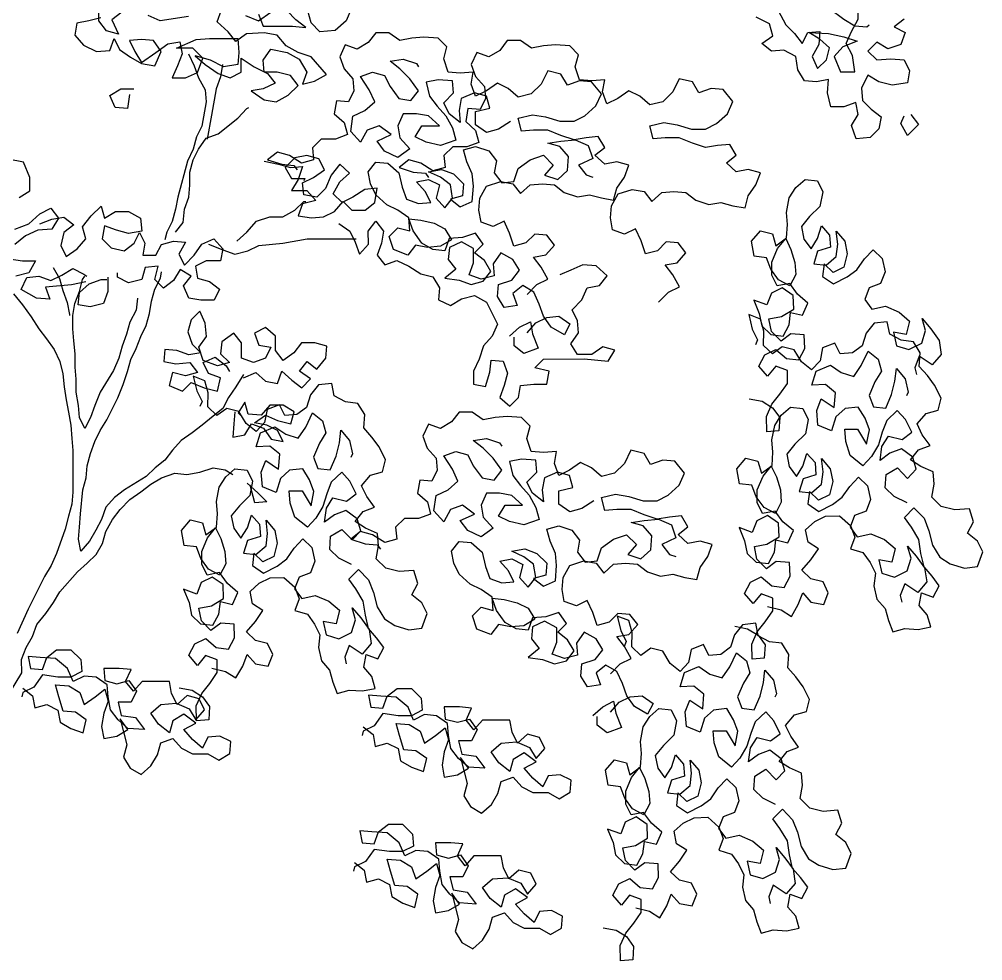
# Model space of a CAD drawing. Header units: metres. Extents: x 2.7 to 23.1, y -0.5 to 9.6.
# Drawn here: x 19.921 to 23.134, y 4.088 to 7.225 of the extents above; entities that cross this region are included whole.
import ezdxf

# ---------------------------------------------------------------- set-up
doc = ezdxf.new("R2010")
doc.units = ezdxf.units.M
doc.layers.add('ceco.net 89', color=7, linetype='Continuous')

msp = doc.modelspace()

# ---------------------------------------------------------------- linework, layer by layer
at = {"layer": 'ceco.net 89'}
for points in [[(20.2625, 7.2492), (20.2296, 7.2236), (20.2516, 7.1761), (20.2114, 7.187), (20.1858, 7.2199), (20.1858, 7.2637)], [(21.0292, 7.2645), (21.011, 7.2206), (20.9745, 7.1877), (20.9234, 7.184), (20.8941, 7.2132), (20.8831, 7.2534)], [(22.4514, 7.2543), (22.477, 7.2069), (22.5062, 7.1777), (22.5318, 7.1449), (22.55, 7.1814), (22.5902, 7.1851), (22.5866, 7.1413), (22.5647, 7.1011), (22.583, 7.0609), (22.6122, 7.0902), (22.6231, 7.1304), (22.5902, 7.1595), (22.5537, 7.1814), (22.6194, 7.1778), (22.6705, 7.1669), (22.7144, 7.1523), (22.6669, 7.134), (22.6377, 7.1012), (22.6597, 7.0501), (22.7071, 7.0501), (22.6998, 7.1049), (22.6779, 7.145), (22.6961, 7.1852), (22.7179, 7.2254), (22.7179, 7.2728)], [(22.623, 7.2618), (22.6705, 7.2253), (22.707, 7.2035), (22.7472, 7.1998), (22.7545, 7.2072)], [(20.1931, 7.2308), (20.1529, 7.2198), (20.1128, 7.2125), (20.1055, 7.1723), (20.1348, 7.1395), (20.1786, 7.1176), (20.2224, 7.1213), (20.237, 7.1615), (20.2553, 7.125), (20.2918, 7.0995), (20.3283, 7.0776), (20.3722, 7.0703), (20.394, 7.1178), (20.3684, 7.1543), (20.3283, 7.1579), (20.2881, 7.1542), (20.3064, 7.1178), (20.3283, 7.0813), (20.3758, 7.1142), (20.4159, 7.1434), (20.4561, 7.1507), (20.4634, 7.1106), (20.4488, 7.0704), (20.4306, 7.0302), (20.4744, 7.0303), (20.5146, 7.0486), (20.5328, 7.0961), (20.4999, 7.1289), (20.4451, 7.1288), (20.5108, 7.1581), (20.5546, 7.1618), (20.6496, 7.1619), (20.6532, 7.1144), (20.6496, 7.0743), (20.6022, 7.0669), (20.5583, 7.0888), (20.5072, 7.1033), (20.5401, 7.0742), (20.5839, 7.045), (20.6241, 7.0304), (20.6606, 7.0487), (20.6606, 7.0962), (20.7044, 7.067), (20.7482, 7.0451), (20.7738, 7.0123), (20.7337, 6.994), (20.6935, 6.9867), (20.7374, 6.9575), (20.7775, 6.9502), (20.8177, 6.9722), (20.8505, 7.0051), (20.8249, 7.0379), (20.7811, 7.0488), (20.7373, 7.0488), (20.7336, 7.0889), (20.7591, 7.1255), (20.8139, 7.1146), (20.8541, 7.0927), (20.8797, 7.0489), (20.8651, 7.0087), (20.9053, 7.0197), (20.9454, 7.0417), (20.8942, 7.1), (20.8504, 7.1146), (20.8102, 7.1365), (20.781, 7.173), (20.7372, 7.1802), (20.6787, 7.1765), (20.6423, 7.1509), (20.6167, 7.1838), (20.5801, 7.2166), (20.5947, 7.2568)], [(20.4852, 7.2348), (20.3903, 7.2201), (20.3501, 7.2383)], [(20.675, 7.2386), (20.7189, 7.2204), (20.759, 7.2496)], [(20.7188, 7.2423), (20.7335, 7.2021), (20.8321, 7.2022), (20.8759, 7.1986), (20.843, 7.2241), (20.8138, 7.2533)], [(22.8713, 7.2255), (22.8384, 7.1999), (22.875, 7.1817), (22.8604, 7.1415), (22.8166, 7.1269), (22.7801, 7.1488), (22.7509, 7.1195), (22.7801, 7.0903), (22.8276, 7.094), (22.8714, 7.0904), (22.8897, 7.0539), (22.8824, 7.0138), (22.8313, 7.0064), (22.7875, 7.0173), (22.751, 7.0392), (22.7291, 6.9954), (22.7328, 6.9552), (22.762, 6.926), (22.7949, 6.9005), (22.7876, 6.8603), (22.7585, 6.8311), (22.711, 6.8274), (22.6964, 6.8712), (22.7182, 6.9077), (22.7109, 6.9479), (22.6707, 6.9332), (22.6269, 6.9332), (22.6159, 6.9807), (22.6195, 7.0245), (22.5794, 7.0171), (22.5392, 7.0207), (22.5173, 7.0572), (22.5099, 7.101), (22.4698, 7.1229), (22.4296, 7.1192), (22.3967, 7.1448), (22.4332, 7.1703), (22.4222, 7.2105), (22.3784, 7.2324)], [(21.6142, 6.3084), (21.6471, 6.3413), (21.6835, 6.3596), (21.6616, 6.3997), (21.636, 6.4326), (21.6762, 6.4399), (21.7053, 6.4728), (21.6798, 6.5056), (21.6396, 6.5092), (21.6104, 6.48), (21.5703, 6.469), (21.5556, 6.5128), (21.5373, 6.553), (21.5008, 6.5347), (21.4607, 6.5492), (21.4533, 6.5894), (21.4569, 6.6296), (21.4788, 6.6697), (21.5263, 6.6844), (21.5664, 6.6771), (21.592, 6.6443), (21.6248, 6.6735), (21.665, 6.6772), (21.7052, 6.6736), (21.738, 6.6481), (21.7819, 6.6335), (21.822, 6.6408), (21.8622, 6.6299), (21.9024, 6.6227), (21.9133, 6.6628), (21.9388, 6.6994), (21.9534, 6.7395), (21.9132, 6.7505), (21.8731, 6.7431), (21.8402, 6.7723), (21.873, 6.7979), (21.8511, 6.8344), (21.8109, 6.8307), (21.7707, 6.8234), (21.7269, 6.8379), (21.6831, 6.8561), (21.6356, 6.8561), (21.5955, 6.8524), (21.5845, 6.8962), (21.6319, 6.9072), (21.6757, 6.8999), (21.7232, 6.8854), (21.7707, 6.8854), (21.8072, 6.9037), (21.8437, 6.9366), (21.8619, 6.9768), (21.829, 7.0169), (21.7888, 7.0205), (21.7487, 7.0059), (21.7267, 7.0424), (21.6829, 7.0533), (21.661, 7.0095), (21.6282, 6.9766), (21.5844, 6.9656), (21.5515, 6.9948), (21.515, 7.013), (21.4785, 6.9874), (21.442, 6.9691), (21.4274, 7.0092), (21.4346, 7.0494), (21.3908, 7.0457), (21.3507, 7.0493), (21.336, 7.0931), (21.3469, 7.1333), (21.3177, 7.1625), (21.2702, 7.1661), (21.2301, 7.1624), (21.1899, 7.1551), (21.1534, 7.1806), (21.1096, 7.1806), (21.084, 7.1477), (21.0476, 7.1257), (21.0074, 7.1403), (20.9892, 7.1001), (21.0038, 7.06), (21.033, 7.0271), (21.0367, 6.987), (21.0185, 6.9505), (20.9783, 6.9541), (20.9711, 6.9102), (21.004, 6.8811), (21.015, 6.8409), (20.9748, 6.8263), (20.9273, 6.8262), (20.8982, 6.797), (20.9018, 6.7568), (20.8617, 6.7458), (20.8215, 6.7714), (20.7813, 6.7823), (20.7485, 6.7567), (20.796, 6.7421), (20.8361, 6.7385), (20.8471, 6.7239)], [(22.0529, 6.2826), (22.0857, 6.3155), (22.1222, 6.3338), (22.1002, 6.374), (22.0746, 6.4068), (22.1148, 6.4141), (22.144, 6.447), (22.1184, 6.4799), (22.0782, 6.4835), (22.049, 6.4542), (22.0089, 6.4433), (21.9943, 6.4871), (21.976, 6.5272), (21.9395, 6.5089), (21.8993, 6.5235), (21.8919, 6.5636), (21.8956, 6.6038), (21.9174, 6.644), (21.9649, 6.6586), (22.0051, 6.6514), (22.0306, 6.6185), (22.0635, 6.6478), (22.1036, 6.6515), (22.1438, 6.6478), (22.1767, 6.6223), (22.2205, 6.6077), (22.2607, 6.6151), (22.3008, 6.6042), (22.341, 6.5969), (22.3519, 6.6371), (22.3774, 6.6736), (22.392, 6.7138), (22.3518, 6.7247), (22.3117, 6.7174), (22.2788, 6.7465), (22.3116, 6.7721), (22.2897, 6.8086), (22.2495, 6.8049), (22.2094, 6.7976), (22.1656, 6.8122), (22.1217, 6.8304), (22.0743, 6.8303), (22.0341, 6.8266), (22.0231, 6.8704), (22.0706, 6.8814), (22.1144, 6.8742), (22.1619, 6.8596), (22.2093, 6.8597), (22.2458, 6.8779), (22.2823, 6.9108), (22.3005, 6.951), (22.2676, 6.9912), (22.2275, 6.9948), (22.1873, 6.9801), (22.1654, 7.0166), (22.1215, 7.0275), (22.0997, 6.9837), (22.0668, 6.9508), (22.023, 6.9398), (21.9902, 6.969), (21.9536, 6.9872), (21.9171, 6.9616), (21.8806, 6.9433), (21.866, 6.9835), (21.8733, 7.0237), (21.8295, 7.02), (21.7893, 7.0236), (21.7747, 7.0674), (21.7856, 7.1075), (21.7563, 7.1367), (21.7089, 7.1403), (21.6687, 7.1366), (21.6286, 7.1293), (21.592, 7.1548), (21.5482, 7.1548), (21.5227, 7.1219), (21.4862, 7.1), (21.446, 7.1145), (21.4278, 7.0744), (21.4424, 7.0342), (21.4717, 7.0014), (21.4754, 6.9612), (21.4571, 6.9247), (21.417, 6.9283), (21.4097, 6.8845), (21.4426, 6.8553), (21.4536, 6.8152), (21.4134, 6.8005), (21.366, 6.8005), (21.3368, 6.7712), (21.3405, 6.7311), (21.3003, 6.7201), (21.2601, 6.7456), (21.22, 6.7565), (21.1871, 6.7309), (21.2346, 6.7164), (21.2748, 6.7128), (21.2857, 6.6982)], [(20.4853, 7.1106), (20.5036, 7.0705), (20.5182, 7.0303), (20.5402, 6.9902), (20.5439, 6.95), (20.5293, 6.8697), (20.5111, 6.8332), (20.5002, 6.793), (20.482, 6.7528), (20.4492, 6.6323), (20.442, 6.5921), (20.431, 6.5519), (20.4128, 6.5154), (20.4055, 6.4899)], [(20.5985, 7.0742), (20.5913, 7.034), (20.5767, 6.9939), (20.5622, 6.9062), (20.5476, 6.8259)], [(21.5589, 6.8852), (21.5188, 6.8596), (21.4786, 6.8486), (21.4421, 6.8742), (21.4421, 6.918), (21.4895, 6.929), (21.4785, 6.9691), (21.4384, 6.98), (21.3946, 6.9618), (21.3873, 6.9216), (21.391, 6.8814), (21.3544, 6.9106), (21.3362, 6.9471), (21.369, 6.98), (21.3653, 7.0201), (21.3178, 7.0238), (21.2777, 7.0164), (21.2887, 6.969), (21.3143, 6.9361), (21.3435, 6.9033), (21.3654, 6.8631), (21.3764, 6.823), (21.3253, 6.8047), (21.2779, 6.8156), (21.2413, 6.8338), (21.2632, 6.8704), (21.3216, 6.8704), (21.2851, 6.9032), (21.2449, 6.9105), (21.2011, 6.9105), (21.1829, 6.8703), (21.1902, 6.8301), (21.2231, 6.7936), (21.183, 6.7644), (21.1391, 6.7863), (21.1136, 6.8191), (21.161, 6.8411), (21.1208, 6.8702), (21.0807, 6.8556), (21.0588, 6.8154), (21.0259, 6.8519), (21.0332, 6.903), (21.0733, 6.9213), (21.1061, 6.9505), (21.0878, 6.9907), (21.0586, 7.0345), (21.0987, 7.0491), (21.1389, 7.0382), (21.1572, 7.0017), (21.1864, 6.9616), (21.2266, 6.9543), (21.2521, 6.9872), (21.2229, 7.0273), (21.19, 7.0601), (21.1571, 7.0857), (21.2009, 7.093), (21.2448, 7.0784), (21.2521, 7.0675)], [(20.2883, 6.9753), (20.281, 6.9279), (20.2408, 6.9315), (20.2225, 6.9716), (20.259, 6.9936), (20.3029, 6.9936)], [(20.442, 6.5154), (20.4676, 6.5483), (20.4712, 6.5921), (20.4857, 6.6323), (20.4894, 6.6725), (20.4893, 6.7163), (20.5002, 6.7565), (20.5184, 6.793), (20.544, 6.8295), (20.5841, 6.8442), (20.6498, 6.8954), (20.679, 6.9282), (20.6863, 6.9319)], [(22.8935, 6.9079), (22.9191, 6.8751), (22.8826, 6.8385), (22.8606, 6.8786), (22.8716, 6.9042)], [(21.6143, 6.1806), (21.6435, 6.2135), (21.68, 6.2318), (21.7202, 6.2355), (21.7567, 6.21), (21.7385, 6.1734), (21.6946, 6.1989), (21.6691, 6.2354), (21.6544, 6.2756), (21.6361, 6.3157), (21.5996, 6.3376), (21.5668, 6.312), (21.5814, 6.2719), (21.5376, 6.2645), (21.5156, 6.301), (21.5193, 6.3412), (21.5631, 6.3558), (21.5886, 6.3887), (21.5667, 6.4252), (21.5265, 6.4471), (21.5009, 6.4105), (21.5046, 6.3704), (21.4608, 6.3594), (21.4207, 6.3739), (21.4352, 6.4141), (21.4352, 6.4616), (21.395, 6.4835), (21.3549, 6.4652), (21.3512, 6.425), (21.3768, 6.3922), (21.3403, 6.3629), (21.3878, 6.3557), (21.428, 6.3411), (21.4681, 6.3521), (21.4937, 6.385), (21.4717, 6.4215), (21.4388, 6.447), (21.468, 6.4762), (21.4424, 6.5127), (21.3986, 6.4981), (21.3548, 6.4944), (21.3403, 6.4542), (21.3001, 6.4578), (21.2636, 6.4797), (21.2343, 6.5198), (21.2197, 6.56), (21.2598, 6.5564), (21.3037, 6.5454), (21.3402, 6.5272), (21.3621, 6.4907), (21.3256, 6.4688), (21.2818, 6.4651), (21.2417, 6.4724), (21.2161, 6.4395), (21.1687, 6.4577), (21.154, 6.5015), (21.1832, 6.5307), (21.2234, 6.5198), (21.2197, 6.5636), (21.1831, 6.5891), (21.1466, 6.6074), (21.1101, 6.6402), (21.0918, 6.6767), (21.0844, 6.7168), (21.11, 6.7497), (21.1501, 6.7461), (21.1867, 6.7133), (21.1977, 6.6658), (21.2123, 6.6257), (21.2525, 6.6111), (21.2926, 6.6148), (21.2744, 6.6513), (21.2451, 6.6841), (21.2853, 6.6915), (21.3218, 6.6732), (21.3109, 6.6294), (21.3401, 6.5966), (21.3657, 6.6295), (21.3583, 6.6733), (21.3254, 6.6988), (21.2852, 6.717), (21.3291, 6.7244), (21.3692, 6.7098), (21.4021, 6.677), (21.3985, 6.6368), (21.3584, 6.6258), (21.3912, 6.6003), (21.4314, 6.6186), (21.435, 6.6697), (21.4313, 6.7099), (21.413, 6.75), (21.402, 6.7902), (21.4422, 6.8011), (21.486, 6.7866), (21.5116, 6.7537), (21.5043, 6.7136), (21.5299, 6.6807), (21.5701, 6.6844), (21.5846, 6.7283), (21.6248, 6.7575), (21.6686, 6.7721), (21.7015, 6.7393), (21.6723, 6.7064), (21.7161, 6.6919), (21.7489, 6.7211), (21.7525, 6.7686), (21.7233, 6.8014), (21.6831, 6.8123), (21.7269, 6.8197), (21.7744, 6.8234), (21.8182, 6.8051), (21.8329, 6.7613), (21.7854, 6.7394), (21.811, 6.7066), (21.8329, 6.6993)], [(19.9198, 6.6318), (19.9563, 6.6537), (19.9563, 6.6976), (19.9343, 6.7487), (19.8832, 6.7596)], [(20.7376, 6.753), (20.785, 6.7421), (20.8252, 6.7312), (20.8654, 6.7349), (20.8508, 6.6911), (20.8289, 6.6545), (20.88, 6.6546), (20.9093, 6.6218), (20.8655, 6.6108), (20.8509, 6.5706), (20.8947, 6.5633), (20.9349, 6.567), (20.9714, 6.5853), (21.0006, 6.6182), (21.0298, 6.589), (21.0736, 6.589), (21.1064, 6.6146), (21.1137, 6.6621), (21.0735, 6.6584), (21.0334, 6.6328), (20.9969, 6.6145), (20.9677, 6.6437), (20.9895, 6.6839), (21.0224, 6.7131), (20.9895, 6.7423), (20.9603, 6.7058), (20.9421, 6.6619), (20.9129, 6.6327), (20.8691, 6.64), (20.8654, 6.6801), (20.9019, 6.6984), (20.9384, 6.724), (20.9201, 6.7605), (20.8799, 6.7714), (20.8398, 6.7641), (20.8069, 6.7312), (20.8289, 6.6947), (20.8727, 6.6947), (20.8691, 6.6874)], [(22.3552, 5.9608), (22.3984, 5.9528), (22.4329, 5.9309), (22.4568, 5.8984), (22.4538, 5.854), (22.4131, 5.8507), (22.4123, 5.9015), (22.4304, 5.9422), (22.4572, 5.9755), (22.4821, 6.0118), (22.482, 6.0544), (22.4432, 6.0693), (22.4163, 6.0361), (22.3874, 6.0698), (22.4074, 6.1074), (22.4436, 6.1251), (22.4788, 6.0951), (22.5201, 6.0902), (22.5401, 6.1278), (22.5381, 6.1735), (22.4936, 6.1766), (22.4611, 6.1527), (22.4291, 6.1845), (22.4208, 6.2265), (22.4628, 6.2347), (22.5034, 6.2592), (22.5014, 6.3049), (22.465, 6.3299), (22.4287, 6.3123), (22.4138, 6.2734), (22.3699, 6.2896), (22.3882, 6.2451), (22.3965, 6.2032), (22.4266, 6.1745), (22.4679, 6.1696), (22.4879, 6.2072), (22.4928, 6.2486), (22.5329, 6.2387), (22.5509, 6.2794), (22.5158, 6.3094), (22.49, 6.345), (22.4481, 6.3367), (22.4305, 6.373), (22.4303, 6.4156), (22.4496, 6.4613), (22.4765, 6.4946), (22.4941, 6.4583), (22.5074, 6.4152), (22.5106, 6.3745), (22.4907, 6.3368), (22.453, 6.3568), (22.4273, 6.3924), (22.4128, 6.4306), (22.3714, 6.4355), (22.3625, 6.4855), (22.3925, 6.5207), (22.4326, 6.5108), (22.444, 6.4707), (22.4796, 6.4965), (22.4826, 6.541), (22.4794, 6.5816), (22.4886, 6.6299), (22.5104, 6.6644), (22.5411, 6.6914), (22.5824, 6.6865), (22.6, 6.6502), (22.5908, 6.602), (22.5558, 6.5681), (22.529, 6.5348), (22.5372, 6.4929), (22.5611, 6.4604), (22.5829, 6.4949), (22.5959, 6.5369), (22.623, 6.5063), (22.6262, 6.4656), (22.583, 6.4523), (22.57, 6.4103), (22.6113, 6.4054), (22.6451, 6.4343), (22.65, 6.4757), (22.6448, 6.5195), (22.6737, 6.4857), (22.682, 6.4438), (22.6708, 6.3987), (22.6346, 6.3811), (22.6044, 6.4098), (22.5995, 6.3684), (22.6359, 6.3435), (22.6816, 6.3668), (22.7141, 6.3907), (22.739, 6.4271), (22.7677, 6.4572), (22.7979, 6.4285), (22.808, 6.3834), (22.7931, 6.3445), (22.7549, 6.33), (22.74, 6.2912), (22.7639, 6.2587), (22.8089, 6.2688), (22.8547, 6.2495), (22.8898, 6.2196), (22.8787, 6.1745), (22.8355, 6.1825), (22.8456, 6.1374), (22.8876, 6.1244), (22.9301, 6.1458), (22.9432, 6.1878), (22.9318, 6.2278), (22.9607, 6.1941), (22.9883, 6.1553), (22.9953, 6.1084), (22.9654, 6.0733), (22.9221, 6.1026), (22.9072, 6.0637), (22.9122, 6.0412)], [(19.9053, 6.5259), (19.9528, 6.5442), (19.9892, 6.5771), (20.0257, 6.5954), (20.0513, 6.5626), (20.0294, 6.526), (19.982, 6.5223), (19.9418, 6.504), (19.9054, 6.4748)], [(19.9893, 6.5442), (20.0294, 6.5589), (20.0696, 6.5662), (20.1025, 6.5407), (20.0696, 6.5151), (20.0587, 6.4713), (20.077, 6.4348), (20.1135, 6.4604), (20.1427, 6.4933), (20.1317, 6.5334), (20.1608, 6.57), (20.1937, 6.6028), (20.2047, 6.5627), (20.2412, 6.5846), (20.285, 6.5847), (20.3252, 6.5628), (20.3288, 6.519), (20.285, 6.5117), (20.2449, 6.5226), (20.2047, 6.5371), (20.1974, 6.4933), (20.2267, 6.4641), (20.2705, 6.4532), (20.3033, 6.4788), (20.3215, 6.5153), (20.3398, 6.4788), (20.3326, 6.4387), (20.3764, 6.4387), (20.3946, 6.4752), (20.4348, 6.4862), (20.4749, 6.4826), (20.4531, 6.4424), (20.4713, 6.4059), (20.5042, 6.4388), (20.5297, 6.4754), (20.5698, 6.4937), (20.5991, 6.4608), (20.5918, 6.4207), (20.5443, 6.4206), (20.5079, 6.4023), (20.5152, 6.3622), (20.5554, 6.3513), (20.5882, 6.3257), (20.57, 6.2892), (20.5262, 6.2892), (20.486, 6.2964), (20.4678, 6.3366), (20.4933, 6.3694), (20.4567, 6.3913), (20.4349, 6.3548), (20.402, 6.3292), (20.3728, 6.3584), (20.3837, 6.4022), (20.3399, 6.3985), (20.329, 6.3583), (20.2852, 6.3474), (20.2487, 6.3656), (20.2486, 6.3802)], [(20.6465, 6.4864), (20.6794, 6.5157), (20.7122, 6.5522), (20.756, 6.5668), (20.7998, 6.5669), (20.8399, 6.5888), (20.8691, 6.6181), (20.8764, 6.6181)], [(20.986, 6.5452), (21.0226, 6.5196), (21.0408, 6.4831), (21.0555, 6.443), (21.0847, 6.4759), (21.0846, 6.5197), (21.1101, 6.5526), (21.1357, 6.5197), (21.1285, 6.4796), (21.1139, 6.4394), (21.1395, 6.4066), (21.1796, 6.4212), (21.2198, 6.403), (21.26, 6.3775), (21.3002, 6.3665), (21.3221, 6.33), (21.3185, 6.2899), (21.3587, 6.2717), (21.3952, 6.2936), (21.439, 6.3046), (21.4792, 6.2827), (21.5157, 6.2097), (21.4975, 6.1696), (21.4683, 6.1367), (21.4538, 6.0928), (21.4356, 6.0527), (21.4356, 6.0089), (21.4758, 6.0016), (21.4903, 6.0491), (21.4939, 6.0892), (21.5341, 6.0856), (21.5487, 6.0455), (21.5378, 6.0053), (21.5233, 5.9651), (21.5561, 5.9359), (21.5853, 5.9652), (21.5926, 6.0053), (21.6364, 6.009), (21.6802, 6.0091), (21.6875, 6.0529), (21.64, 6.0638), (21.6692, 6.093), (21.8043, 6.0932), (21.8846, 6.0859), (21.9065, 6.1225), (21.8663, 6.1334), (21.8298, 6.1078), (21.7824, 6.1078), (21.7604, 6.1442), (21.7859, 6.1808), (21.7823, 6.2209), (21.764, 6.2574), (21.7968, 6.2903), (21.815, 6.3305), (21.8552, 6.3378), (21.8807, 6.3707), (21.8442, 6.4035), (21.8003, 6.4072), (21.7602, 6.3889), (21.7237, 6.3742)], [(20.5516, 6.4754), (20.5991, 6.4572), (20.6393, 6.4426), (20.6831, 6.4536), (20.7196, 6.4719), (20.7999, 6.4793), (20.8802, 6.4939), (21.0445, 6.4941)], [(19.8871, 6.4273), (19.931, 6.42), (19.9748, 6.4201), (19.9529, 6.3799), (19.9091, 6.3689)], [(20.1428, 6.3509), (20.0953, 6.3399), (20.0077, 6.3325), (20.0224, 6.2923), (19.9785, 6.296), (19.9274, 6.3251), (19.9456, 6.3653), (19.9858, 6.369), (20.026, 6.3544), (20.0624, 6.3727), (20.0989, 6.3946), (20.1355, 6.3764), (20.1464, 6.3691)], [(20.0332, 6.3982), (20.0552, 6.3617), (20.0661, 6.3216), (20.0808, 6.2814), (20.0881, 6.2413), (20.0881, 6.2376)], [(20.3144, 6.2963), (20.3108, 6.2561), (20.289, 6.2159), (20.278, 6.1757), (20.2635, 6.1356), (20.2526, 6.0954), (20.2343, 6.0552), (20.1906, 5.9822), (20.1724, 5.9383), (20.1578, 5.8982), (20.1396, 5.8616), (20.1213, 5.8981), (20.1176, 5.9383), (20.1103, 5.9821), (20.1102, 6.0259), (20.1065, 6.0661), (20.1065, 6.1099), (20.1028, 6.1537), (20.0991, 6.1938), (20.0991, 6.2376), (20.1063, 6.2778), (20.1209, 6.318), (20.1318, 6.3582), (20.1391, 6.3691)], [(20.2158, 6.3655), (20.2158, 6.3181), (20.2013, 6.2779), (20.1575, 6.2669), (20.1173, 6.2742), (20.1209, 6.3143), (20.1538, 6.3436), (20.1939, 6.3582), (20.2122, 6.3582)], [(20.6688, 6.041), (20.6433, 6.0008), (20.6178, 5.9643), (20.5996, 5.9278), (20.5667, 5.9022), (20.5302, 5.8729), (20.4974, 5.8473), (20.4609, 5.8218), (20.4317, 5.7889), (20.4062, 5.756), (20.3734, 5.7304), (20.3442, 5.7012), (20.2712, 5.6573), (20.2384, 5.6317), (20.2092, 5.5988), (20.1946, 5.5586), (20.1764, 5.5221), (20.1545, 5.4856), (20.1254, 5.4527), (20.118, 5.4928), (20.1216, 5.533), (20.1252, 5.5768), (20.1325, 5.6572), (20.1434, 5.6973), (20.147, 5.7375), (20.1579, 5.7777), (20.1725, 5.8178), (20.1907, 5.8544), (20.2126, 5.8909), (20.249, 5.964), (20.2672, 6.0078), (20.2818, 6.0516), (20.2927, 6.0918), (20.3109, 6.1283), (20.3255, 6.1685), (20.3437, 6.205), (20.3547, 6.2452), (20.3619, 6.2854), (20.3728, 6.3255), (20.3911, 6.3621), (20.3947, 6.384)], [(19.9019, 6.3105), (19.9311, 6.274), (19.9603, 6.2339), (19.9859, 6.1937), (20.0115, 6.1609), (20.0371, 6.1244), (20.0554, 6.0843), (20.0664, 6.0441), (20.0701, 6.0003), (20.0774, 5.9565), (20.0848, 5.9163), (20.0921, 5.8725), (20.0958, 5.8287), (20.0995, 5.7886), (20.0996, 5.6498), (20.096, 5.6097), (20.0851, 5.5695), (20.0742, 5.5257), (20.045, 5.4453), (20.0268, 5.4051), (20.0049, 5.3686), (19.9503, 5.259), (19.9138, 5.1787)], [(20.6688, 6.0301), (20.709, 6.0484), (20.7419, 6.0192), (20.782, 6.0119), (20.7966, 6.0521), (20.8295, 6.0229), (20.8624, 5.9974), (20.8916, 6.0266), (20.855, 6.0521), (20.8806, 6.085), (20.9134, 6.0595), (20.9426, 6.096), (20.9462, 6.1362), (20.9061, 6.1471), (20.8622, 6.1471), (20.8367, 6.1142), (20.8002, 6.0886), (20.7746, 6.1214), (20.7746, 6.1689), (20.7417, 6.1981), (20.7052, 6.1798), (20.7199, 6.1396), (20.76, 6.1324), (20.7418, 6.0958), (20.7017, 6.0812), (20.6615, 6.0958), (20.6614, 6.1469), (20.6358, 6.1797), (20.5957, 6.1505), (20.5921, 6.1103), (20.6213, 6.0811), (20.5812, 6.0701), (20.5337, 6.0884), (20.5191, 6.1322), (20.5446, 6.1687), (20.5409, 6.2125), (20.5226, 6.2526), (20.4934, 6.2234), (20.4825, 6.1832), (20.4971, 6.1431), (20.5264, 6.1139), (20.4862, 6.1066), (20.446, 6.1211), (20.4059, 6.1247), (20.4023, 6.0846), (20.4424, 6.0773), (20.4899, 6.081), (20.5155, 6.0482), (20.4753, 6.0372), (20.4315, 6.0481), (20.4206, 6.0043), (20.4644, 5.9861), (20.4936, 6.0153), (20.5374, 5.9971), (20.5813, 5.9862), (20.5922, 6.03), (20.552, 6.0446), (20.5337, 6.081), (20.5739, 6.0993), (20.6104, 6.0702), (20.6214, 6.0519)], [(22.4159, 5.2684), (22.461, 5.2572), (22.4955, 5.2354), (22.5186, 5.2749), (22.5335, 5.3138), (22.5605, 5.2832), (22.6037, 5.2752), (22.6187, 5.314), (22.601, 5.3503), (22.5609, 5.3602), (22.5308, 5.3889), (22.5608, 5.4241), (22.5857, 5.4605), (22.5512, 5.4823), (22.543, 5.5242), (22.5736, 5.5512), (22.6098, 5.5688), (22.6555, 5.5708), (22.6926, 5.5378), (22.7071, 5.4996), (22.6922, 5.4607), (22.7341, 5.4477), (22.758, 5.4152), (22.7757, 5.3789), (22.7708, 5.3376), (22.7809, 5.2925), (22.8079, 5.2619), (22.8193, 5.2219), (22.8338, 5.1837), (22.8738, 5.1951), (22.9183, 5.1921), (22.9602, 5.2004), (22.9488, 5.2404), (22.9218, 5.271), (22.9299, 5.3142), (22.9687, 5.2993), (22.9887, 5.3369), (22.9648, 5.3694), (22.9378, 5.4), (22.9276, 5.4451), (22.9206, 5.492), (22.8961, 5.5327), (22.8722, 5.5652), (22.9041, 5.5972), (22.938, 5.5622), (22.9544, 5.5209), (22.9664, 5.4727), (22.9909, 5.4321), (23.0254, 5.4103), (23.0724, 5.396), (23.1162, 5.4011), (23.1336, 5.45), (23.116, 5.4863), (23.0827, 5.5131), (23.1027, 5.5508), (23.0894, 5.5939), (23.0406, 5.59), (22.9955, 5.6012), (22.9634, 5.633), (22.9715, 5.6763), (22.9682, 5.717), (22.9275, 5.735), (22.893, 5.7568), (22.9198, 5.7901), (22.958, 5.8046), (22.9322, 5.8402), (22.9146, 5.8765), (22.9445, 5.9116), (22.9846, 5.923), (22.9945, 5.9631), (22.9731, 6.0056), (22.9492, 6.0381), (22.9222, 6.0687), (22.9252, 6.1132), (22.9026, 6.1507), (22.8612, 6.1556), (22.8236, 6.1755), (22.8153, 6.2175), (22.7715, 6.2123), (22.7447, 6.1791), (22.7317, 6.1371), (22.6992, 6.1132), (22.6585, 6.11), (22.6408, 6.1462), (22.5996, 6.1299), (22.5915, 6.0866), (22.5628, 6.0565), (22.5296, 6.0833), (22.505, 6.124), (22.4649, 6.1339), (22.4324, 6.11), (22.4023, 6.1387), (22.4034, 6.1863), (22.392, 6.2264), (22.3532, 6.2413), (22.3652, 6.1931), (22.3828, 6.1568), (22.376, 6.1399)], [(21.5559, 6.1696), (21.5888, 6.1989), (21.6253, 6.2171), (21.6326, 6.177), (21.6509, 6.1295), (21.6034, 6.1112), (21.5706, 6.1368), (21.5705, 6.166)], [(22.8815, 5.6134), (22.8388, 5.6346), (22.8087, 5.6633), (22.8117, 5.7078), (22.8492, 5.7304), (22.8831, 5.6954), (22.9119, 5.7256), (22.9005, 5.7656), (22.8622, 5.7937), (22.824, 5.7792), (22.7915, 5.7553), (22.7977, 5.8017), (22.8195, 5.8362), (22.8646, 5.825), (22.8971, 5.8489), (22.8757, 5.8914), (22.8487, 5.922), (22.8137, 5.8881), (22.7988, 5.8492), (22.7858, 5.8073), (22.7627, 5.7677), (22.734, 5.7376), (22.6919, 5.7719), (22.6768, 5.8182), (22.6736, 5.8589), (22.7161, 5.859), (22.7463, 5.809), (22.7556, 5.8573), (22.7411, 5.8954), (22.7184, 5.9329), (22.6746, 5.9278), (22.644, 5.9008), (22.6297, 5.8538), (22.584, 5.8731), (22.5801, 5.9219), (22.595, 5.9608), (22.6383, 5.9315), (22.6425, 5.9809), (22.6093, 6.0078), (22.5636, 6.0058), (22.5779, 6.0528), (22.6254, 6.0729), (22.6618, 6.048), (22.7038, 6.035), (22.7287, 6.0713), (22.7511, 6.119), (22.7844, 6.0922), (22.7958, 6.0521), (22.7739, 6.0176), (22.7546, 5.9719), (22.7692, 5.9337), (22.8105, 5.9288), (22.8298, 5.9746), (22.8409, 6.0197), (22.8458, 6.061), (22.8747, 6.0273), (22.8849, 5.9822), (22.8793, 5.9703)], [(20.5632, 5.0629), (20.6084, 5.0517), (20.6429, 5.0299), (20.6659, 5.0694), (20.6808, 5.1083), (20.7079, 5.0776), (20.7511, 5.0696), (20.766, 5.1085), (20.7484, 5.1448), (20.7083, 5.1547), (20.6781, 5.1834), (20.7081, 5.2185), (20.733, 5.2549), (20.6985, 5.2767), (20.6903, 5.3187), (20.7209, 5.3457), (20.7572, 5.3633), (20.8029, 5.3653), (20.8399, 5.3322), (20.8544, 5.2941), (20.8395, 5.2552), (20.8815, 5.2422), (20.9054, 5.2097), (20.923, 5.1734), (20.9181, 5.1321), (20.9282, 5.087), (20.9552, 5.0564), (20.9666, 5.0164), (20.9811, 4.9782), (21.0212, 4.9896), (21.0656, 4.9866), (21.1076, 4.9948), (21.0962, 5.0349), (21.0692, 5.0655), (21.0772, 5.1087), (21.1161, 5.0938), (21.136, 5.1314), (21.1121, 5.1639), (21.0851, 5.1945), (21.075, 5.2396), (21.068, 5.2865), (21.0434, 5.3271), (21.0195, 5.3596), (21.0514, 5.3916), (21.0853, 5.3567), (21.1017, 5.3154), (21.1137, 5.2672), (21.1382, 5.2266), (21.1727, 5.2048), (21.2197, 5.1905), (21.2636, 5.1956), (21.281, 5.2445), (21.2633, 5.2808), (21.2301, 5.3076), (21.25, 5.3452), (21.2367, 5.3884), (21.1879, 5.3845), (21.1428, 5.3957), (21.1108, 5.4275), (21.1188, 5.4707), (21.1156, 5.5114), (21.0748, 5.5295), (21.0403, 5.5513), (21.0672, 5.5845), (21.1053, 5.5991), (21.0795, 5.6347), (21.0619, 5.6709), (21.0919, 5.7061), (21.1319, 5.7175), (21.1418, 5.7576), (21.1204, 5.8001), (21.0965, 5.8326), (21.0695, 5.8632), (21.0725, 5.9077), (21.0499, 5.9452), (21.0086, 5.9501), (20.9709, 5.97), (20.9627, 6.0119), (20.9189, 6.0068), (20.892, 5.9735), (20.879, 5.9316), (20.8465, 5.9077), (20.8058, 5.9044), (20.7882, 5.9407), (20.7469, 5.9243), (20.7389, 5.8811), (20.7102, 5.851), (20.6769, 5.8778), (20.6524, 5.9184), (20.6123, 5.9283), (20.5798, 5.9045), (20.5496, 5.9332), (20.5508, 5.9808), (20.5394, 6.0208), (20.5005, 6.0357), (20.5125, 5.9876), (20.5302, 5.9513), (20.5233, 5.9344)], [(20.6397, 5.9168), (20.6361, 5.8767), (20.6325, 5.8329), (20.6727, 5.8402), (20.6945, 5.8767), (20.7347, 5.8622), (20.7603, 5.8257), (20.8005, 5.8184), (20.7822, 5.8549), (20.7457, 5.8731), (20.7055, 5.8804), (20.742, 5.906), (20.7822, 5.8878), (20.826, 5.8769), (20.8369, 5.917), (20.8004, 5.9389), (20.7566, 5.9389), (20.7274, 5.906), (20.6836, 5.9096), (20.6726, 5.9497), (20.6507, 5.9132), (20.658, 5.9059)], [(21.0288, 5.4079), (20.9862, 5.429), (20.956, 5.4578), (20.959, 5.5022), (20.9966, 5.5249), (21.0305, 5.4899), (21.0592, 5.52), (21.0478, 5.5601), (21.0095, 5.5881), (20.9714, 5.5736), (20.9389, 5.5498), (20.945, 5.5961), (20.9668, 5.6306), (21.012, 5.6195), (21.0445, 5.6433), (21.023, 5.6859), (20.996, 5.7165), (20.9611, 5.6826), (20.9461, 5.6437), (20.9331, 5.6017), (20.91, 5.5622), (20.8813, 5.5321), (20.8393, 5.5664), (20.8241, 5.6127), (20.8209, 5.6534), (20.8635, 5.6535), (20.8937, 5.6035), (20.9029, 5.6517), (20.8884, 5.6899), (20.8658, 5.7274), (20.822, 5.7223), (20.7913, 5.6953), (20.7771, 5.6483), (20.7313, 5.6675), (20.7274, 5.7164), (20.7423, 5.7552), (20.7856, 5.7259), (20.7899, 5.7754), (20.7566, 5.8022), (20.7109, 5.8002), (20.7252, 5.8472), (20.7727, 5.8674), (20.8091, 5.8425), (20.8511, 5.8294), (20.876, 5.8658), (20.8985, 5.9135), (20.9317, 5.8866), (20.9431, 5.8466), (20.9213, 5.8121), (20.902, 5.7663), (20.9165, 5.7282), (20.9578, 5.7233), (20.9771, 5.769), (20.9883, 5.8141), (20.9932, 5.8555), (21.0221, 5.8217), (21.0322, 5.7767), (21.0266, 5.7648)], [(21.8918, 5.0439), (21.9246, 5.0768), (21.9611, 5.0951), (21.9392, 5.1352), (21.9136, 5.1681), (21.9537, 5.1754), (21.9829, 5.2083), (21.9573, 5.2411), (21.9172, 5.2447), (21.888, 5.2155), (21.8478, 5.2045), (21.8332, 5.2483), (21.8149, 5.2884), (21.7784, 5.2702), (21.7382, 5.2847), (21.7309, 5.3249), (21.7345, 5.365), (21.7564, 5.4052), (21.8038, 5.4199), (21.844, 5.4126), (21.8696, 5.3798), (21.9024, 5.409), (21.9426, 5.4127), (21.9827, 5.4091), (22.0156, 5.3836), (22.0595, 5.369), (22.0996, 5.3763), (22.1398, 5.3654), (22.1799, 5.3582), (22.1909, 5.3983), (22.2164, 5.4349), (22.231, 5.475), (22.1908, 5.4859), (22.1506, 5.4786), (22.1177, 5.5078), (22.1506, 5.5334), (22.1286, 5.5699), (22.0885, 5.5662), (22.0483, 5.5588), (22.0045, 5.5734), (21.9607, 5.5916), (21.9132, 5.5916), (21.873, 5.5879), (21.8621, 5.6317), (21.9095, 5.6427), (21.9533, 5.6354), (22.0008, 5.6209), (22.0483, 5.6209), (22.0848, 5.6392), (22.1212, 5.6721), (22.1395, 5.7123), (22.1066, 5.7524), (22.0664, 5.756), (22.0262, 5.7414), (22.0043, 5.7779), (21.9605, 5.7888), (21.9386, 5.7449), (21.9058, 5.7121), (21.862, 5.7011), (21.8291, 5.7302), (21.7926, 5.7485), (21.7561, 5.7229), (21.7196, 5.7046), (21.705, 5.7447), (21.7122, 5.7849), (21.6684, 5.7812), (21.6282, 5.7848), (21.6136, 5.8286), (21.6245, 5.8688), (21.5953, 5.898), (21.5478, 5.9016), (21.5077, 5.8979), (21.4675, 5.8906), (21.431, 5.9161), (21.3871, 5.916), (21.3616, 5.8832), (21.3251, 5.8612), (21.285, 5.8758), (21.2667, 5.8356), (21.2814, 5.7955), (21.3106, 5.7626), (21.3143, 5.7225), (21.2961, 5.6859), (21.2559, 5.6896), (21.2487, 5.6457), (21.2815, 5.6166), (21.2925, 5.5764), (21.2524, 5.5618), (21.2049, 5.5617), (21.1757, 5.5325), (21.1794, 5.4923), (21.1393, 5.4813), (21.0991, 5.5069), (21.0589, 5.5178), (21.0261, 5.4922), (21.0736, 5.4776), (21.1137, 5.474), (21.1247, 5.4594)], [(22.3065, 5.2023), (22.3497, 5.1943), (22.3842, 5.1725), (22.4081, 5.14), (22.4051, 5.0955), (22.3644, 5.0923), (22.3637, 5.143), (22.3817, 5.1838), (22.4085, 5.217), (22.4335, 5.2534), (22.4334, 5.296), (22.3945, 5.3109), (22.3677, 5.2777), (22.3388, 5.3114), (22.3587, 5.349), (22.395, 5.3666), (22.4301, 5.3367), (22.4715, 5.3318), (22.4914, 5.3694), (22.4894, 5.4151), (22.4449, 5.4181), (22.4124, 5.3942), (22.3804, 5.4261), (22.3722, 5.468), (22.4141, 5.4763), (22.4547, 5.5008), (22.4527, 5.5465), (22.4163, 5.5715), (22.3801, 5.5538), (22.3652, 5.515), (22.3213, 5.5311), (22.3396, 5.4867), (22.3478, 5.4448), (22.3779, 5.4161), (22.4193, 5.4112), (22.4392, 5.4488), (22.4441, 5.4901), (22.4842, 5.4802), (22.5023, 5.521), (22.4671, 5.5509), (22.4414, 5.5865), (22.3994, 5.5783), (22.3818, 5.6146), (22.3817, 5.6571), (22.401, 5.7029), (22.4278, 5.7362), (22.4454, 5.6999), (22.4587, 5.6567), (22.4619, 5.616), (22.442, 5.5784), (22.4044, 5.5983), (22.3786, 5.634), (22.3641, 5.6721), (22.3228, 5.677), (22.3139, 5.7271), (22.3438, 5.7622), (22.3839, 5.7523), (22.3953, 5.7123), (22.4309, 5.7381), (22.4339, 5.7825), (22.4307, 5.8232), (22.44, 5.8714), (22.4618, 5.9059), (22.4924, 5.933), (22.5337, 5.9281), (22.5514, 5.8918), (22.5421, 5.8435), (22.5071, 5.8096), (22.4803, 5.7764), (22.4885, 5.7344), (22.5124, 5.702), (22.5342, 5.7365), (22.5473, 5.7784), (22.5743, 5.7478), (22.5775, 5.7071), (22.5344, 5.6939), (22.5213, 5.6519), (22.5627, 5.647), (22.5964, 5.6759), (22.6013, 5.7172), (22.5962, 5.761), (22.6251, 5.7273), (22.6333, 5.6854), (22.6222, 5.6403), (22.5859, 5.6226), (22.5558, 5.6514), (22.5509, 5.61), (22.5873, 5.5851), (22.6329, 5.6084), (22.6654, 5.6322), (22.6903, 5.6686), (22.7191, 5.6988), (22.7492, 5.67), (22.7593, 5.625), (22.7444, 5.5861), (22.7063, 5.5716), (22.6913, 5.5327), (22.7152, 5.5002), (22.7603, 5.5104), (22.806, 5.4911), (22.8412, 5.4611), (22.83, 5.416), (22.7868, 5.4241), (22.7969, 5.379), (22.8389, 5.366), (22.8815, 5.3874), (22.8945, 5.4293), (22.8831, 5.4694), (22.912, 5.4357), (22.9397, 5.3969), (22.9467, 5.35), (22.9167, 5.3148), (22.8734, 5.3441), (22.8585, 5.3053), (22.8636, 5.2827)], [(21.8365, 5.6207), (21.7964, 5.5951), (21.7562, 5.5841), (21.7197, 5.6097), (21.7196, 5.6535), (21.7671, 5.6645), (21.7561, 5.7046), (21.7159, 5.7155), (21.6721, 5.6972), (21.6649, 5.6571), (21.6686, 5.6169), (21.632, 5.6461), (21.6137, 5.6826), (21.6466, 5.7155), (21.6429, 5.7556), (21.5954, 5.7592), (21.5552, 5.7519), (21.5662, 5.7044), (21.5918, 5.6716), (21.6211, 5.6388), (21.643, 5.5986), (21.654, 5.5585), (21.6029, 5.5402), (21.5554, 5.5511), (21.5189, 5.5693), (21.5408, 5.6058), (21.5992, 5.6059), (21.5627, 5.6387), (21.5225, 5.646), (21.4787, 5.6459), (21.4605, 5.6058), (21.4678, 5.5656), (21.5007, 5.5291), (21.4606, 5.4999), (21.4167, 5.5218), (21.3911, 5.5546), (21.4386, 5.5765), (21.3984, 5.6057), (21.3582, 5.5911), (21.3364, 5.5509), (21.3035, 5.5874), (21.3107, 5.6385), (21.3509, 5.6568), (21.3837, 5.686), (21.3654, 5.7262), (21.3362, 5.77), (21.3763, 5.7846), (21.4165, 5.7737), (21.4348, 5.7372), (21.464, 5.697), (21.5042, 5.6898), (21.5297, 5.7227), (21.5005, 5.7628), (21.4676, 5.7956), (21.4347, 5.8212), (21.4785, 5.8285), (21.5223, 5.8139), (21.5296, 5.803)], [(19.8848, 4.9742), (19.9286, 5.0472), (19.9285, 5.091), (19.9431, 5.1312), (19.965, 5.1678), (19.9795, 5.2079), (20.0087, 5.2445), (20.0342, 5.281), (20.0561, 5.3175), (20.1145, 5.3833), (20.1473, 5.4125), (20.1765, 5.4418), (20.1984, 5.4783), (20.2093, 5.5185), (20.2311, 5.5587), (20.2567, 5.5915), (20.2895, 5.6244), (20.326, 5.65), (20.3588, 5.6756), (20.3953, 5.6976), (20.4391, 5.7122), (20.4793, 5.7086), (20.5231, 5.7159), (20.5669, 5.7306), (20.6071, 5.7233), (20.6326, 5.7087)], [(20.4538, 4.9968), (20.4971, 4.9888), (20.5316, 4.967), (20.5555, 4.9345), (20.5524, 4.89), (20.5118, 4.8868), (20.511, 4.9375), (20.529, 4.9782), (20.5559, 5.0115), (20.5808, 5.0479), (20.5807, 5.0904), (20.5418, 5.1054), (20.515, 5.0721), (20.4861, 5.1058), (20.506, 5.1435), (20.5423, 5.1611), (20.5775, 5.1311), (20.6188, 5.1262), (20.6387, 5.1639), (20.6367, 5.2096), (20.5923, 5.2126), (20.5598, 5.1887), (20.5278, 5.2205), (20.5195, 5.2625), (20.5614, 5.2707), (20.6021, 5.2953), (20.6001, 5.341), (20.5637, 5.3659), (20.5274, 5.3483), (20.5125, 5.3094), (20.4686, 5.3256), (20.4869, 5.2812), (20.4951, 5.2392), (20.5253, 5.2105), (20.5666, 5.2056), (20.5866, 5.2432), (20.5915, 5.2846), (20.6316, 5.2747), (20.6496, 5.3154), (20.6145, 5.3454), (20.5887, 5.381), (20.5468, 5.3728), (20.5291, 5.409), (20.529, 5.4516), (20.5483, 5.4974), (20.5751, 5.5306), (20.5928, 5.4944), (20.606, 5.4512), (20.6093, 5.4105), (20.5893, 5.3729), (20.5517, 5.3928), (20.5259, 5.4284), (20.5114, 5.4666), (20.4701, 5.4715), (20.4612, 5.5216), (20.4912, 5.5567), (20.5313, 5.5468), (20.5426, 5.5067), (20.5783, 5.5325), (20.5813, 5.577), (20.578, 5.6177), (20.5873, 5.6659), (20.6091, 5.7004), (20.6397, 5.7274), (20.6811, 5.7225), (20.6987, 5.6862), (20.6894, 5.638), (20.6545, 5.6041), (20.6276, 5.5708), (20.6359, 5.5289), (20.6598, 5.4964), (20.6816, 5.5309), (20.6946, 5.5729), (20.7216, 5.5423), (20.7249, 5.5016), (20.6817, 5.4883), (20.6687, 5.4463), (20.71, 5.4414), (20.7437, 5.4703), (20.7486, 5.5117), (20.7435, 5.5555), (20.7724, 5.5218), (20.7807, 5.4798), (20.7695, 5.4347), (20.7332, 5.4171), (20.7031, 5.4458), (20.6982, 5.4045), (20.7346, 5.3795), (20.7802, 5.4028), (20.8127, 5.4267), (20.8377, 5.4631), (20.8664, 5.4932), (20.8965, 5.4645), (20.9067, 5.4194), (20.8918, 5.3806), (20.8536, 5.3661), (20.8387, 5.3272), (20.8626, 5.2947), (20.9076, 5.3049), (20.9534, 5.2856), (20.9885, 5.2556), (20.9774, 5.2105), (20.9341, 5.2185), (20.9443, 5.1735), (20.9863, 5.1604), (21.0288, 5.1818), (21.0418, 5.2238), (21.0304, 5.2639), (21.0593, 5.2301), (21.087, 5.1914), (21.094, 5.1444), (21.0641, 5.1093), (21.0208, 5.1386), (21.0058, 5.0997), (21.0109, 5.0772)], [(20.6801, 5.6796), (20.7167, 5.6467), (20.7459, 5.6176), (20.7057, 5.6139), (20.6911, 5.6723)], [(21.8919, 4.9161), (21.9211, 4.949), (21.9576, 4.9673), (21.9977, 4.971), (22.0343, 4.9454), (22.0161, 4.9089), (21.9722, 4.9344), (21.9466, 4.9709), (21.932, 5.0111), (21.9137, 5.0512), (21.8772, 5.0731), (21.8443, 5.0475), (21.859, 5.0074), (21.8152, 5), (21.7932, 5.0365), (21.7968, 5.0767), (21.8406, 5.0913), (21.8662, 5.1242), (21.8442, 5.1607), (21.804, 5.1826), (21.7785, 5.146), (21.7822, 5.1059), (21.7384, 5.0949), (21.6982, 5.1094), (21.7128, 5.1496), (21.7128, 5.1971), (21.6726, 5.2189), (21.6324, 5.2007), (21.6288, 5.1605), (21.6544, 5.1277), (21.6179, 5.0984), (21.6654, 5.0911), (21.7056, 5.0766), (21.7457, 5.0876), (21.7712, 5.1205), (21.7493, 5.1569), (21.7164, 5.1825), (21.7456, 5.2117), (21.72, 5.2482), (21.6762, 5.2336), (21.6324, 5.2299), (21.6178, 5.1897), (21.5777, 5.1933), (21.5411, 5.2152), (21.5119, 5.2553), (21.4972, 5.2955), (21.5374, 5.2918), (21.5812, 5.2809), (21.6178, 5.2627), (21.6397, 5.2262), (21.6032, 5.2043), (21.5594, 5.2006), (21.5192, 5.2079), (21.4937, 5.175), (21.4462, 5.1932), (21.4316, 5.237), (21.4608, 5.2662), (21.5009, 5.2553), (21.4972, 5.2991), (21.4607, 5.3246), (21.4242, 5.3429), (21.3876, 5.3757), (21.3694, 5.4122), (21.362, 5.4523), (21.3875, 5.4852), (21.4277, 5.4816), (21.4642, 5.4488), (21.4752, 5.4013), (21.4899, 5.3612), (21.5301, 5.3466), (21.5702, 5.3503), (21.5519, 5.3868), (21.5227, 5.4196), (21.5628, 5.427), (21.5994, 5.4087), (21.5885, 5.3649), (21.6177, 5.3321), (21.6432, 5.365), (21.6359, 5.4088), (21.603, 5.4343), (21.5628, 5.4525), (21.6066, 5.4599), (21.6468, 5.4453), (21.6797, 5.4125), (21.6761, 5.3723), (21.6359, 5.3613), (21.6688, 5.3358), (21.709, 5.3541), (21.7126, 5.4052), (21.7089, 5.4453), (21.6906, 5.4855), (21.6796, 5.5256), (21.7197, 5.5366), (21.7636, 5.5221), (21.7892, 5.4892), (21.7819, 5.4491), (21.8075, 5.4162), (21.8476, 5.4199), (21.8622, 5.4637), (21.9023, 5.493), (21.9461, 5.5076), (21.979, 5.4748), (21.9499, 5.4419), (21.9937, 5.4274), (22.0265, 5.4566), (22.0301, 5.5041), (22.0009, 5.5369), (21.9607, 5.5478), (22.0045, 5.5551), (22.052, 5.5588), (22.0958, 5.5406), (22.1104, 5.4968), (22.063, 5.4749), (22.0886, 5.442), (22.1105, 5.4348)], [(21.9773, 4.2636), (22.0224, 4.2525), (22.0569, 4.2307), (22.0799, 4.2702), (22.0949, 4.309), (22.1219, 4.2784), (22.1651, 4.2704), (22.18, 4.3093), (22.1624, 4.3455), (22.1223, 4.3555), (22.0922, 4.3842), (22.1221, 4.4193), (22.1471, 4.4557), (22.1126, 4.4775), (22.1043, 4.5195), (22.1349, 4.5465), (22.1712, 4.5641), (22.2169, 4.5661), (22.2539, 4.533), (22.2684, 4.4949), (22.2535, 4.456), (22.2955, 4.443), (22.3194, 4.4105), (22.337, 4.3742), (22.3321, 4.3329), (22.3423, 4.2878), (22.3693, 4.2572), (22.3806, 4.2171), (22.3952, 4.179), (22.4352, 4.1904), (22.4797, 4.1874), (22.5216, 4.1956), (22.5102, 4.2357), (22.4832, 4.2663), (22.4912, 4.3095), (22.5301, 4.2946), (22.55, 4.3322), (22.5261, 4.3647), (22.4991, 4.3953), (22.489, 4.4403), (22.482, 4.4873), (22.4575, 4.5279), (22.4336, 4.5604), (22.4654, 4.5924), (22.4993, 4.5575), (22.5157, 4.5162), (22.5277, 4.468), (22.5523, 4.4274), (22.5868, 4.4055), (22.6338, 4.3913), (22.6776, 4.3964), (22.695, 4.4453), (22.6774, 4.4816), (22.6441, 4.5084), (22.664, 4.546), (22.6508, 4.5892), (22.6019, 4.5853), (22.5568, 4.5964), (22.5248, 4.6283), (22.5328, 4.6715), (22.5296, 4.7122), (22.4888, 4.7303), (22.4543, 4.7521), (22.4812, 4.7853), (22.5193, 4.7998), (22.4936, 4.8355), (22.4759, 4.8717), (22.5059, 4.9069), (22.5459, 4.9183), (22.5559, 4.9584), (22.5345, 5.0009), (22.5106, 5.0334), (22.4836, 5.064), (22.4866, 5.1085), (22.4639, 5.146), (22.4226, 5.1509), (22.385, 5.1708), (22.3767, 5.2127), (22.3329, 5.2076), (22.3061, 5.1743), (22.293, 5.1324), (22.2605, 5.1085), (22.2198, 5.1052), (22.2022, 5.1415), (22.1609, 5.1251), (22.1529, 5.0819), (22.1242, 5.0517), (22.0909, 5.0786), (22.0664, 5.1192), (22.0263, 5.1291), (21.9938, 5.1052), (21.9637, 5.134), (21.9648, 5.1816), (21.9534, 5.2216), (21.9145, 5.2365), (21.9266, 5.1883), (21.9442, 5.1521), (21.9374, 5.1352)], [(19.9323, 4.9961), (19.9652, 4.9706), (19.9725, 4.9304), (20.0126, 4.9414), (20.0492, 4.9232), (20.0565, 4.8831), (20.093, 4.8612), (20.1332, 4.8466), (20.1441, 4.8904), (20.1076, 4.916), (20.0674, 4.9196), (20.0528, 4.967), (20.0418, 5.0072), (20.0856, 5.0036), (20.1221, 4.9817), (20.1368, 4.9415), (20.1733, 4.9671), (20.2061, 4.9927), (20.2171, 4.9526), (20.2025, 4.9124), (20.1953, 4.8686), (20.2026, 4.8284), (20.2464, 4.8358), (20.2829, 4.8577), (20.2573, 4.8942), (20.2793, 4.8066), (20.2684, 4.7664), (20.2903, 4.7299), (20.3268, 4.708), (20.3597, 4.7373), (20.3816, 4.7738), (20.3925, 4.814), (20.4326, 4.8286), (20.4619, 4.7958), (20.4984, 4.7776), (20.5495, 4.7776), (20.586, 4.7557), (20.6225, 4.7777), (20.6261, 4.8179), (20.5896, 4.8361), (20.5495, 4.8324), (20.5312, 4.7959), (20.4983, 4.825), (20.4691, 4.8579), (20.5092, 4.8798), (20.4691, 4.909), (20.4326, 4.887), (20.4217, 4.8469), (20.3851, 4.8761), (20.3595, 4.9125), (20.3924, 4.9418), (20.4435, 4.9455), (20.4873, 4.9273), (20.5092, 4.8908), (20.5384, 4.9237), (20.5201, 4.9602), (20.48, 4.9711), (20.4471, 4.9418), (20.4288, 4.9783), (20.4215, 5.0185), (20.3302, 5.0184), (20.301, 4.9855), (20.2754, 5.0183), (20.2937, 5.0585), (20.2535, 5.0621), (20.2024, 5.0621), (20.2061, 5.0219), (20.2462, 5.011), (20.2864, 5.022), (20.312, 4.9855), (20.2938, 4.949), (20.25, 4.9489), (20.2609, 4.9051), (20.3084, 4.8979), (20.3377, 4.8578), (20.2829, 4.8614), (20.25, 4.8905), (20.2244, 4.9234), (20.2171, 4.9672), (20.2134, 5.0073), (20.1769, 5.0329), (20.1367, 5.0365), (20.1002, 5.0182), (20.0819, 5.062), (20.0417, 5.0948), (19.9906, 5.0984), (19.9504, 5.102), (19.9578, 5.0619), (19.9979, 5.0583), (20.0125, 5.0984), (20.0453, 5.124), (20.0928, 5.1241), (20.1257, 5.0912), (20.1294, 5.0511), (20.0929, 5.0328), (20.0491, 5.0327), (19.9979, 5.04), (19.9688, 4.9998), (19.9323, 4.9815), (19.9286, 4.9669)], [(22.4428, 4.6087), (22.4002, 4.6298), (22.3701, 4.6586), (22.3731, 4.703), (22.4106, 4.7257), (22.4445, 4.6907), (22.4732, 4.7208), (22.4618, 4.7609), (22.4236, 4.7889), (22.3854, 4.7744), (22.3529, 4.7506), (22.3591, 4.7969), (22.3809, 4.8314), (22.426, 4.8203), (22.4585, 4.8441), (22.4371, 4.8867), (22.4101, 4.9173), (22.3751, 4.8834), (22.3602, 4.8445), (22.3471, 4.8025), (22.3241, 4.763), (22.2954, 4.7329), (22.2533, 4.7672), (22.2382, 4.8135), (22.2349, 4.8542), (22.2775, 4.8543), (22.3077, 4.8043), (22.3169, 4.8525), (22.3024, 4.8907), (22.2798, 4.9282), (22.236, 4.9231), (22.2054, 4.8961), (22.1911, 4.8491), (22.1453, 4.8683), (22.1414, 4.9172), (22.1564, 4.956), (22.1997, 4.9267), (22.2039, 4.9762), (22.1706, 5.003), (22.1249, 5.001), (22.1392, 5.048), (22.1868, 5.0682), (22.2231, 5.0432), (22.2651, 5.0302), (22.2901, 5.0666), (22.3125, 5.1142), (22.3457, 5.0874), (22.3571, 5.0474), (22.3353, 5.0129), (22.316, 4.9671), (22.3305, 4.929), (22.3719, 4.9241), (22.3911, 4.9698), (22.4023, 5.0149), (22.4072, 5.0563), (22.4361, 5.0225), (22.4462, 4.9775), (22.4406, 4.9656)], [(21.0676, 4.8673), (21.1004, 4.8418), (21.1078, 4.8016), (21.1479, 4.8126), (21.1845, 4.7944), (21.1918, 4.7542), (21.2283, 4.7324), (21.2685, 4.7178), (21.2794, 4.7616), (21.2429, 4.7871), (21.2027, 4.7908), (21.1881, 4.8382), (21.1771, 4.8784), (21.2209, 4.8748), (21.2574, 4.8529), (21.2721, 4.8127), (21.3086, 4.8383), (21.3414, 4.8639), (21.3524, 4.8238), (21.3378, 4.7836), (21.3306, 4.7398), (21.3379, 4.6996), (21.3817, 4.7069), (21.4182, 4.7289), (21.3926, 4.7654), (21.4146, 4.6778), (21.4037, 4.6376), (21.4256, 4.6011), (21.4621, 4.5792), (21.495, 4.6085), (21.5168, 4.645), (21.5278, 4.6852), (21.5679, 4.6998), (21.5971, 4.667), (21.6337, 4.6488), (21.6848, 4.6488), (21.7213, 4.6269), (21.7578, 4.6489), (21.7614, 4.689), (21.7249, 4.7073), (21.6847, 4.7036), (21.6665, 4.667), (21.6336, 4.6962), (21.6044, 4.7291), (21.6445, 4.751), (21.6043, 4.7802), (21.5679, 4.7582), (21.5569, 4.7181), (21.5204, 4.7472), (21.4948, 4.7837), (21.5276, 4.813), (21.5788, 4.8167), (21.6226, 4.7984), (21.6445, 4.762), (21.6737, 4.7948), (21.6554, 4.8313), (21.6152, 4.8423), (21.5824, 4.813), (21.5641, 4.8495), (21.5568, 4.8897), (21.4655, 4.8896), (21.4363, 4.8567), (21.4107, 4.8895), (21.429, 4.9297), (21.3888, 4.9333), (21.3377, 4.9333), (21.3414, 4.8931), (21.3815, 4.8822), (21.4217, 4.8932), (21.4473, 4.8567), (21.4291, 4.8202), (21.3852, 4.8201), (21.3962, 4.7763), (21.4437, 4.7691), (21.473, 4.7289), (21.4182, 4.7325), (21.3853, 4.7617), (21.3597, 4.7946), (21.3524, 4.8384), (21.3487, 4.8785), (21.3121, 4.904), (21.272, 4.9077), (21.2355, 4.8894), (21.2172, 4.9332), (21.177, 4.966), (21.1259, 4.9696), (21.0857, 4.9732), (21.0931, 4.9331), (21.1332, 4.9294), (21.1478, 4.9696), (21.1806, 4.9952), (21.2281, 4.9952), (21.261, 4.9624), (21.2647, 4.9223), (21.2282, 4.904), (21.1844, 4.9039), (21.1332, 4.9112), (21.1041, 4.871), (21.0676, 4.8527), (21.0639, 4.8381)], [(21.8335, 4.9051), (21.8663, 4.9343), (21.9028, 4.9526), (21.9102, 4.9125), (21.9285, 4.865), (21.881, 4.8467), (21.8481, 4.8723), (21.8481, 4.9015)], [(21.8679, 4.1976), (21.9111, 4.1896), (21.9456, 4.1678), (21.9695, 4.1353), (21.9665, 4.0908), (21.9258, 4.0876), (21.925, 4.1383), (21.9431, 4.179), (21.9699, 4.2123), (21.9948, 4.2487), (21.9947, 4.2912), (21.9559, 4.3062), (21.929, 4.2729), (21.9001, 4.3066), (21.9201, 4.3443), (21.9563, 4.3619), (21.9915, 4.3319), (22.0328, 4.327), (22.0528, 4.3647), (22.0508, 4.4104), (22.0063, 4.4134), (21.9738, 4.3895), (21.9418, 4.4213), (21.9335, 4.4633), (21.9755, 4.4715), (22.0161, 4.4961), (22.0141, 4.5418), (21.9777, 4.5667), (21.9414, 4.5491), (21.9265, 4.5102), (21.8826, 4.5264), (21.9009, 4.482), (21.9092, 4.44), (21.9393, 4.4113), (21.9806, 4.4064), (22.0006, 4.444), (22.0055, 4.4854), (22.0456, 4.4755), (22.0636, 4.5162), (22.0285, 4.5462), (22.0027, 4.5818), (21.9608, 4.5735), (21.9432, 4.6098), (21.943, 4.6524), (21.9623, 4.6982), (21.9892, 4.7314), (22.0068, 4.6951), (22.0201, 4.652), (22.0233, 4.6113), (22.0034, 4.5737), (21.9657, 4.5936), (21.94, 4.6292), (21.9255, 4.6674), (21.8841, 4.6723), (21.8752, 4.7223), (21.9052, 4.7575), (21.9453, 4.7476), (21.9567, 4.7075), (21.9923, 4.7333), (21.9953, 4.7778), (21.9921, 4.8185), (22.0013, 4.8667), (22.0231, 4.9012), (22.0538, 4.9282), (22.0951, 4.9233), (22.1127, 4.887), (22.1035, 4.8388), (22.0685, 4.8049), (22.0417, 4.7716), (22.0499, 4.7297), (22.0738, 4.6972), (22.0956, 4.7317), (22.1086, 4.7737), (22.1357, 4.7431), (22.1389, 4.7024), (22.0957, 4.6891), (22.0827, 4.6471), (22.124, 4.6422), (22.1578, 4.6711), (22.1627, 4.7125), (22.1575, 4.7563), (22.1864, 4.7226), (22.1947, 4.6806), (22.1835, 4.6355), (22.1473, 4.6179), (22.1171, 4.6466), (22.1122, 4.6053), (22.1486, 4.5803), (22.1943, 4.6036), (22.2268, 4.6275), (22.2517, 4.6639), (22.2804, 4.694), (22.3106, 4.6653), (22.3207, 4.6202), (22.3058, 4.5814), (22.2676, 4.5669), (22.2527, 4.528), (22.2766, 4.4955), (22.3216, 4.5056), (22.3674, 4.4864), (22.4025, 4.4564), (22.3914, 4.4113), (22.3482, 4.4193), (22.3583, 4.3742), (22.4003, 4.3612), (22.4428, 4.3826), (22.4559, 4.4246), (22.4445, 4.4646), (22.4734, 4.4309), (22.501, 4.3922), (22.508, 4.3452), (22.4781, 4.3101), (22.4348, 4.3394), (22.4199, 4.3005), (22.4249, 4.278)], [(21.0384, 4.4148), (21.0713, 4.3893), (21.0786, 4.3492), (21.1188, 4.3601), (21.1553, 4.3419), (21.1626, 4.3018), (21.1992, 4.2799), (21.2393, 4.2653), (21.2503, 4.3091), (21.2137, 4.3347), (21.1736, 4.3383), (21.1589, 4.3857), (21.1479, 4.4259), (21.1917, 4.4223), (21.2283, 4.4004), (21.2429, 4.3603), (21.2794, 4.3858), (21.3122, 4.4114), (21.3232, 4.3713), (21.3087, 4.3311), (21.3014, 4.2873), (21.3087, 4.2471), (21.3525, 4.2545), (21.389, 4.2764), (21.3634, 4.3129), (21.3854, 4.2253), (21.3745, 4.1851), (21.3964, 4.1486), (21.433, 4.1268), (21.4658, 4.156), (21.4877, 4.1925), (21.4986, 4.2327), (21.5388, 4.2473), (21.568, 4.2145), (21.6045, 4.1963), (21.6556, 4.1963), (21.6922, 4.1745), (21.7287, 4.1964), (21.7323, 4.2366), (21.6957, 4.2548), (21.6556, 4.2511), (21.6374, 4.2146), (21.6045, 4.2438), (21.5752, 4.2766), (21.6154, 4.2985), (21.5752, 4.3277), (21.5387, 4.3058), (21.5278, 4.2656), (21.4912, 4.2948), (21.4657, 4.3313), (21.4985, 4.3605), (21.5496, 4.3642), (21.5934, 4.346), (21.6154, 4.3095), (21.6445, 4.3424), (21.6263, 4.3789), (21.5861, 4.3898), (21.5533, 4.3605), (21.535, 4.397), (21.5276, 4.4372), (21.4363, 4.4371), (21.4072, 4.4042), (21.3816, 4.4371), (21.3998, 4.4772), (21.3596, 4.4808), (21.3085, 4.4808), (21.3122, 4.4406), (21.3524, 4.4297), (21.3925, 4.4407), (21.4181, 4.4042), (21.3999, 4.3677), (21.3561, 4.3677), (21.3671, 4.3239), (21.4146, 4.3166), (21.4438, 4.2765), (21.389, 4.2801), (21.3561, 4.3092), (21.3306, 4.3421), (21.3232, 4.3859), (21.3195, 4.426), (21.283, 4.4516), (21.2428, 4.4552), (21.2063, 4.4369), (21.188, 4.4807), (21.1478, 4.5135), (21.0967, 4.5171), (21.0566, 4.5207), (21.0639, 4.4806), (21.1041, 4.477), (21.1186, 4.5171), (21.1515, 4.5427), (21.1989, 4.5428), (21.2318, 4.5099), (21.2355, 4.4698), (21.199, 4.4515), (21.1552, 4.4515), (21.1041, 4.4587), (21.0749, 4.4185), (21.0384, 4.4002), (21.0348, 4.3856)]]:
    msp.add_lwpolyline(points, dxfattribs=at)

doc.saveas('drawing.dxf')
